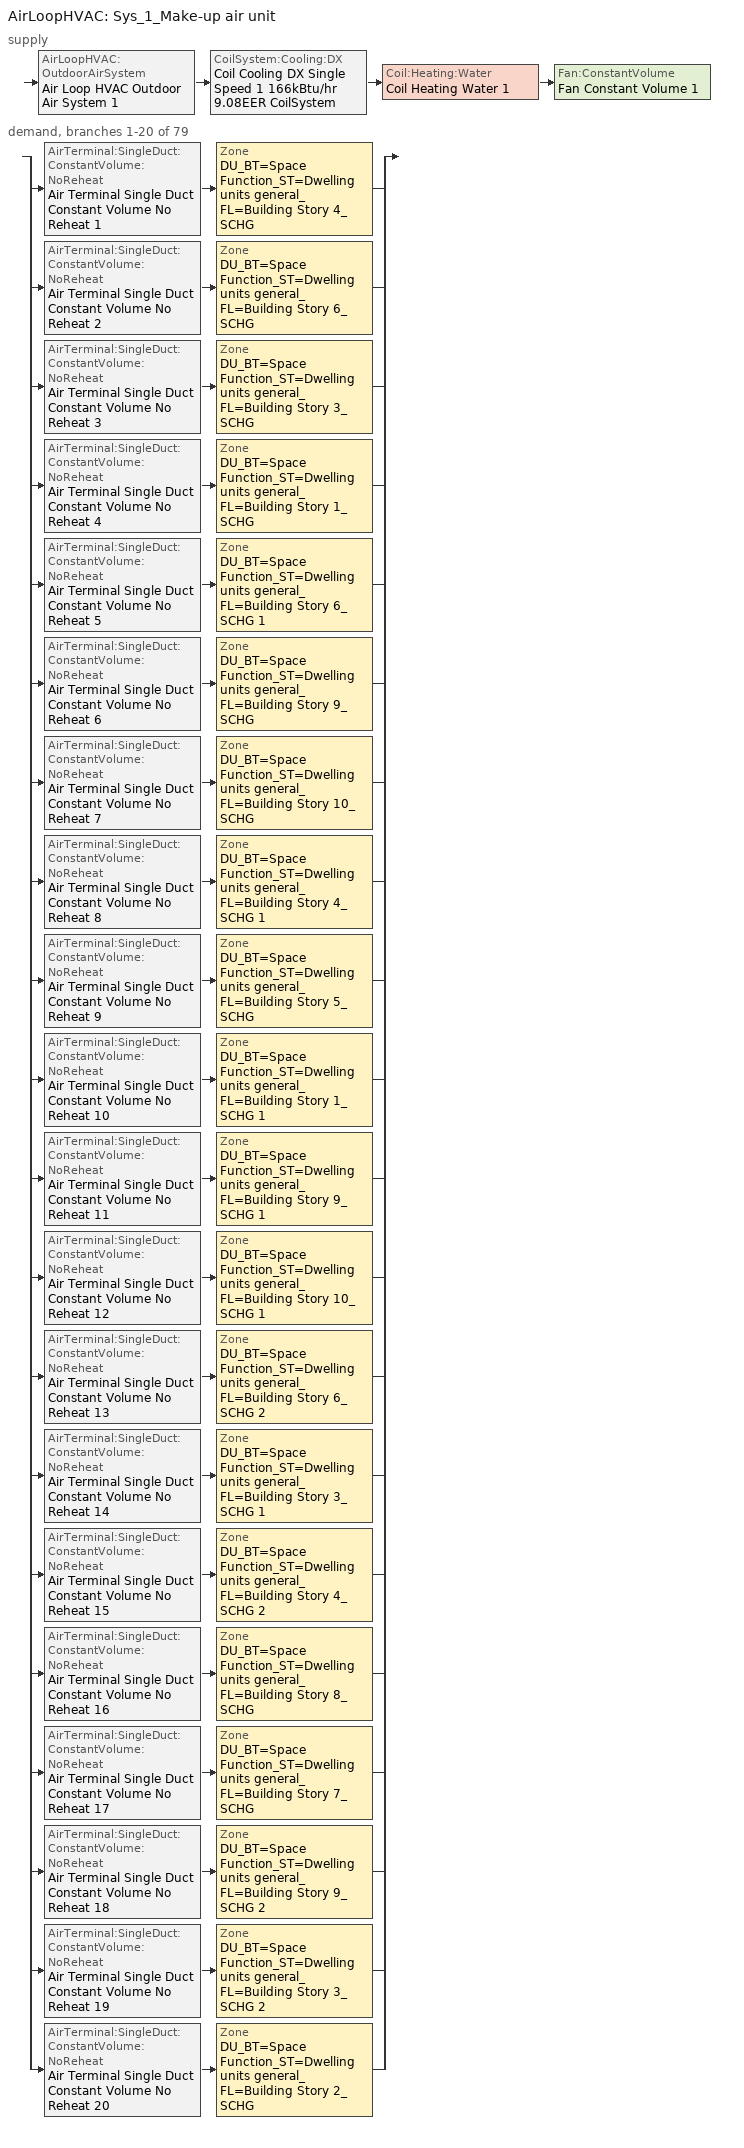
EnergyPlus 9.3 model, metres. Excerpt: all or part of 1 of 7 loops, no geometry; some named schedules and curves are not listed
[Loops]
AirLoopHVAC 'Sys_1_Make-up air unit'
 supply: AirLoopHVAC:OutdoorAirSystem 'Air Loop HVAC Outdoor Air System 1' > CoilSystem:Cooling:DX 'Coil Cooling DX Single Speed 1 166kBtu/hr 9.08EER CoilSystem' > Coil:Heating:Water 'Coil Heating Water 1' > Fan:ConstantVolume 'Fan Constant Volume 1'
 demand, branches 1-20 of 79: split
  | AirTerminal:SingleDuct:ConstantVolume:NoReheat 'Air Terminal Single Duct Constant Volume No Reheat 1' > Zone 'DU_BT=Space Function_ST=Dwelling units general_FL=Building Story 4_SCHG'
  | AirTerminal:SingleDuct:ConstantVolume:NoReheat 'Air Terminal Single Duct Constant Volume No Reheat 2' > Zone 'DU_BT=Space Function_ST=Dwelling units general_FL=Building Story 6_SCHG'
  | AirTerminal:SingleDuct:ConstantVolume:NoReheat 'Air Terminal Single Duct Constant Volume No Reheat 3' > Zone 'DU_BT=Space Function_ST=Dwelling units general_FL=Building Story 3_SCHG'
  | AirTerminal:SingleDuct:ConstantVolume:NoReheat 'Air Terminal Single Duct Constant Volume No Reheat 4' > Zone 'DU_BT=Space Function_ST=Dwelling units general_FL=Building Story 1_SCHG'
  | AirTerminal:SingleDuct:ConstantVolume:NoReheat 'Air Terminal Single Duct Constant Volume No Reheat 5' > Zone 'DU_BT=Space Function_ST=Dwelling units general_FL=Building Story 6_SCHG 1'
  | AirTerminal:SingleDuct:ConstantVolume:NoReheat 'Air Terminal Single Duct Constant Volume No Reheat 6' > Zone 'DU_BT=Space Function_ST=Dwelling units general_FL=Building Story 9_SCHG'
  | AirTerminal:SingleDuct:ConstantVolume:NoReheat 'Air Terminal Single Duct Constant Volume No Reheat 7' > Zone 'DU_BT=Space Function_ST=Dwelling units general_FL=Building Story 10_SCHG'
  | AirTerminal:SingleDuct:ConstantVolume:NoReheat 'Air Terminal Single Duct Constant Volume No Reheat 8' > Zone 'DU_BT=Space Function_ST=Dwelling units general_FL=Building Story 4_SCHG 1'
  | AirTerminal:SingleDuct:ConstantVolume:NoReheat 'Air Terminal Single Duct Constant Volume No Reheat 9' > Zone 'DU_BT=Space Function_ST=Dwelling units general_FL=Building Story 5_SCHG'
  | AirTerminal:SingleDuct:ConstantVolume:NoReheat 'Air Terminal Single Duct Constant Volume No Reheat 10' > Zone 'DU_BT=Space Function_ST=Dwelling units general_FL=Building Story 1_SCHG 1'
  | AirTerminal:SingleDuct:ConstantVolume:NoReheat 'Air Terminal Single Duct Constant Volume No Reheat 11' > Zone 'DU_BT=Space Function_ST=Dwelling units general_FL=Building Story 9_SCHG 1'
  | AirTerminal:SingleDuct:ConstantVolume:NoReheat 'Air Terminal Single Duct Constant Volume No Reheat 12' > Zone 'DU_BT=Space Function_ST=Dwelling units general_FL=Building Story 10_SCHG 1'
  | AirTerminal:SingleDuct:ConstantVolume:NoReheat 'Air Terminal Single Duct Constant Volume No Reheat 13' > Zone 'DU_BT=Space Function_ST=Dwelling units general_FL=Building Story 6_SCHG 2'
  | AirTerminal:SingleDuct:ConstantVolume:NoReheat 'Air Terminal Single Duct Constant Volume No Reheat 14' > Zone 'DU_BT=Space Function_ST=Dwelling units general_FL=Building Story 3_SCHG 1'
  | AirTerminal:SingleDuct:ConstantVolume:NoReheat 'Air Terminal Single Duct Constant Volume No Reheat 15' > Zone 'DU_BT=Space Function_ST=Dwelling units general_FL=Building Story 4_SCHG 2'
  | AirTerminal:SingleDuct:ConstantVolume:NoReheat 'Air Terminal Single Duct Constant Volume No Reheat 16' > Zone 'DU_BT=Space Function_ST=Dwelling units general_FL=Building Story 8_SCHG'
  | AirTerminal:SingleDuct:ConstantVolume:NoReheat 'Air Terminal Single Duct Constant Volume No Reheat 17' > Zone 'DU_BT=Space Function_ST=Dwelling units general_FL=Building Story 7_SCHG'
  | AirTerminal:SingleDuct:ConstantVolume:NoReheat 'Air Terminal Single Duct Constant Volume No Reheat 18' > Zone 'DU_BT=Space Function_ST=Dwelling units general_FL=Building Story 9_SCHG 2'
  | AirTerminal:SingleDuct:ConstantVolume:NoReheat 'Air Terminal Single Duct Constant Volume No Reheat 19' > Zone 'DU_BT=Space Function_ST=Dwelling units general_FL=Building Story 3_SCHG 2'
  | AirTerminal:SingleDuct:ConstantVolume:NoReheat 'Air Terminal Single Duct Constant Volume No Reheat 20' > Zone 'DU_BT=Space Function_ST=Dwelling units general_FL=Building Story 2_SCHG'
[ZoneControl:Thermostat]
Name | Zone or ZoneList | Control Type Schedule | Control 1
DU_BT=Space Function_ST=Dwelling units general_FL=Building Story 10_SCHG Thermostat | DU_BT=Space Function_ST=Dwelling units general_FL=Building Story 10_SCHG | DU_BT=Space Function_ST=Dwelling units general_FL=Building Story 10_SCHG Thermostat Schedule | Space Function Dwelling units general Thermostat 165
DU_BT=Space Function_ST=Dwelling units general_FL=Building Story 10_SCHG 1 Thermostat | DU_BT=Space Function_ST=Dwelling units general_FL=Building Story 10_SCHG 1 | DU_BT=Space Function_ST=Dwelling units general_FL=Building Story 10_SCHG 1 Thermostat Schedule | Space Function Dwelling units general Thermostat 170
DU_BT=Space Function_ST=Dwelling units general_FL=Building Story 1_SCHG Thermostat | DU_BT=Space Function_ST=Dwelling units general_FL=Building Story 1_SCHG | DU_BT=Space Function_ST=Dwelling units general_FL=Building Story 1_SCHG Thermostat Schedule | Space Function Dwelling units general Thermostat 162
DU_BT=Space Function_ST=Dwelling units general_FL=Building Story 1_SCHG 1 Thermostat | DU_BT=Space Function_ST=Dwelling units general_FL=Building Story 1_SCHG 1 | DU_BT=Space Function_ST=Dwelling units general_FL=Building Story 1_SCHG 1 Thermostat Schedule | Space Function Dwelling units general Thermostat 168
DU_BT=Space Function_ST=Dwelling units general_FL=Building Story 2_SCHG Thermostat | DU_BT=Space Function_ST=Dwelling units general_FL=Building Story 2_SCHG | DU_BT=Space Function_ST=Dwelling units general_FL=Building Story 2_SCHG Thermostat Schedule | Space Function Dwelling units general Thermostat 178
DU_BT=Space Function_ST=Dwelling units general_FL=Building Story 3_SCHG Thermostat | DU_BT=Space Function_ST=Dwelling units general_FL=Building Story 3_SCHG | DU_BT=Space Function_ST=Dwelling units general_FL=Building Story 3_SCHG Thermostat Schedule | Space Function Dwelling units general Thermostat 161
DU_BT=Space Function_ST=Dwelling units general_FL=Building Story 3_SCHG 1 Thermostat | DU_BT=Space Function_ST=Dwelling units general_FL=Building Story 3_SCHG 1 | DU_BT=Space Function_ST=Dwelling units general_FL=Building Story 3_SCHG 1 Thermostat Schedule | Space Function Dwelling units general Thermostat 172
DU_BT=Space Function_ST=Dwelling units general_FL=Building Story 3_SCHG 2 Thermostat | DU_BT=Space Function_ST=Dwelling units general_FL=Building Story 3_SCHG 2 | DU_BT=Space Function_ST=Dwelling units general_FL=Building Story 3_SCHG 2 Thermostat Schedule | Space Function Dwelling units general Thermostat 177
DU_BT=Space Function_ST=Dwelling units general_FL=Building Story 4_SCHG Thermostat | DU_BT=Space Function_ST=Dwelling units general_FL=Building Story 4_SCHG | DU_BT=Space Function_ST=Dwelling units general_FL=Building Story 4_SCHG Thermostat Schedule | Space Function Dwelling units general Thermostat 159
DU_BT=Space Function_ST=Dwelling units general_FL=Building Story 4_SCHG 1 Thermostat | DU_BT=Space Function_ST=Dwelling units general_FL=Building Story 4_SCHG 1 | DU_BT=Space Function_ST=Dwelling units general_FL=Building Story 4_SCHG 1 Thermostat Schedule | Space Function Dwelling units general Thermostat 166
DU_BT=Space Function_ST=Dwelling units general_FL=Building Story 4_SCHG 2 Thermostat | DU_BT=Space Function_ST=Dwelling units general_FL=Building Story 4_SCHG 2 | DU_BT=Space Function_ST=Dwelling units general_FL=Building Story 4_SCHG 2 Thermostat Schedule | Space Function Dwelling units general Thermostat 173
DU_BT=Space Function_ST=Dwelling units general_FL=Building Story 5_SCHG Thermostat | DU_BT=Space Function_ST=Dwelling units general_FL=Building Story 5_SCHG | DU_BT=Space Function_ST=Dwelling units general_FL=Building Story 5_SCHG Thermostat Schedule | Space Function Dwelling units general Thermostat 167
DU_BT=Space Function_ST=Dwelling units general_FL=Building Story 6_SCHG Thermostat | DU_BT=Space Function_ST=Dwelling units general_FL=Building Story 6_SCHG | DU_BT=Space Function_ST=Dwelling units general_FL=Building Story 6_SCHG Thermostat Schedule | Space Function Dwelling units general Thermostat 160
DU_BT=Space Function_ST=Dwelling units general_FL=Building Story 6_SCHG 1 Thermostat | DU_BT=Space Function_ST=Dwelling units general_FL=Building Story 6_SCHG 1 | DU_BT=Space Function_ST=Dwelling units general_FL=Building Story 6_SCHG 1 Thermostat Schedule | Space Function Dwelling units general Thermostat 163
DU_BT=Space Function_ST=Dwelling units general_FL=Building Story 6_SCHG 2 Thermostat | DU_BT=Space Function_ST=Dwelling units general_FL=Building Story 6_SCHG 2 | DU_BT=Space Function_ST=Dwelling units general_FL=Building Story 6_SCHG 2 Thermostat Schedule | Space Function Dwelling units general Thermostat 171
DU_BT=Space Function_ST=Dwelling units general_FL=Building Story 7_SCHG Thermostat | DU_BT=Space Function_ST=Dwelling units general_FL=Building Story 7_SCHG | DU_BT=Space Function_ST=Dwelling units general_FL=Building Story 7_SCHG Thermostat Schedule | Space Function Dwelling units general Thermostat 175
DU_BT=Space Function_ST=Dwelling units general_FL=Building Story 8_SCHG Thermostat | DU_BT=Space Function_ST=Dwelling units general_FL=Building Story 8_SCHG | DU_BT=Space Function_ST=Dwelling units general_FL=Building Story 8_SCHG Thermostat Schedule | Space Function Dwelling units general Thermostat 174
DU_BT=Space Function_ST=Dwelling units general_FL=Building Story 9_SCHG Thermostat | DU_BT=Space Function_ST=Dwelling units general_FL=Building Story 9_SCHG | DU_BT=Space Function_ST=Dwelling units general_FL=Building Story 9_SCHG Thermostat Schedule | Space Function Dwelling units general Thermostat 164
DU_BT=Space Function_ST=Dwelling units general_FL=Building Story 9_SCHG 1 Thermostat | DU_BT=Space Function_ST=Dwelling units general_FL=Building Story 9_SCHG 1 | DU_BT=Space Function_ST=Dwelling units general_FL=Building Story 9_SCHG 1 Thermostat Schedule | Space Function Dwelling units general Thermostat 169
DU_BT=Space Function_ST=Dwelling units general_FL=Building Story 9_SCHG 2 Thermostat | DU_BT=Space Function_ST=Dwelling units general_FL=Building Story 9_SCHG 2 | DU_BT=Space Function_ST=Dwelling units general_FL=Building Story 9_SCHG 2 Thermostat Schedule | Space Function Dwelling units general Thermostat 176
[ThermostatSetpoint:DualSetpoint] Heating Setpoint Temperature Schedule=NECB-G-Thermostat Setpoint-Heating; Cooling Setpoint Temperature Schedule=NECB-G-Thermostat Setpoint-Cooling
Space Function Dwelling units general Thermostat 165; Space Function Dwelling units general Thermostat 170; Space Function Dwelling units general Thermostat 162; Space Function Dwelling units general Thermostat 168; Space Function Dwelling units general Thermostat 178; Space Function Dwelling units general Thermostat 161; Space Function Dwelling units general Thermostat 172; Space Function Dwelling units general Thermostat 177; Space Function Dwelling units general Thermostat 159; Space Function Dwelling units general Thermostat 166; Space Function Dwelling units general Thermostat 173; Space Function Dwelling units general Thermostat 167; Space Function Dwelling units general Thermostat 160; Space Function Dwelling units general Thermostat 163; Space Function Dwelling units general Thermostat 171; Space Function Dwelling units general Thermostat 175; Space Function Dwelling units general Thermostat 174; Space Function Dwelling units general Thermostat 164; Space Function Dwelling units general Thermostat 169; Space Function Dwelling units general Thermostat 176
[Coil:Heating:Water]
Coil Heating Water 1: Availability Schedule=Always On Discrete; U-Factor Times Area Value {W/K}=Autosize; Maximum Water Flow Rate {m3/s}=Autosize; Performance Input Method=UFactorTimesAreaAndDesignWaterFlowRate; Rated Capacity {W}=Autosize; Rated Inlet Water Temperature {C}=82.2; Rated Inlet Air Temperature {C}=16.6; Rated Outlet Water Temperature {C}=71.1; Rated Outlet Air Temperature {C}=32.2; Rated Ratio for Air and Water Convection=0.5
[Zone equipment]
DU_BT=Space Function_ST=Dwelling units general_FL=Building Story 10_SCHG: DU_BT=Space Function_ST=Dwelling units general_FL=Building Story 10_SCHG PTAC, Zone HVAC Baseboard Convective Water 7, Air Terminal Single Duct Constant Volume No Reheat 7
DU_BT=Space Function_ST=Dwelling units general_FL=Building Story 10_SCHG 1: DU_BT=Space Function_ST=Dwelling units general_FL=Building Story 10_SCHG 1 PTAC, Zone HVAC Baseboard Convective Water 12, Air Terminal Single Duct Constant Volume No Reheat 12
DU_BT=Space Function_ST=Dwelling units general_FL=Building Story 1_SCHG: DU_BT=Space Function_ST=Dwelling units general_FL=Building Story 1_SCHG PTAC, Zone HVAC Baseboard Convective Water 4, Air Terminal Single Duct Constant Volume No Reheat 4
DU_BT=Space Function_ST=Dwelling units general_FL=Building Story 1_SCHG 1: DU_BT=Space Function_ST=Dwelling units general_FL=Building Story 1_SCHG 1 PTAC, Zone HVAC Baseboard Convective Water 10, Air Terminal Single Duct Constant Volume No Reheat 10
DU_BT=Space Function_ST=Dwelling units general_FL=Building Story 2_SCHG: DU_BT=Space Function_ST=Dwelling units general_FL=Building Story 2_SCHG PTAC, Zone HVAC Baseboard Convective Water 20, Air Terminal Single Duct Constant Volume No Reheat 20
DU_BT=Space Function_ST=Dwelling units general_FL=Building Story 3_SCHG: DU_BT=Space Function_ST=Dwelling units general_FL=Building Story 3_SCHG PTAC, Zone HVAC Baseboard Convective Water 3, Air Terminal Single Duct Constant Volume No Reheat 3
DU_BT=Space Function_ST=Dwelling units general_FL=Building Story 3_SCHG 1: DU_BT=Space Function_ST=Dwelling units general_FL=Building Story 3_SCHG 1 PTAC, Zone HVAC Baseboard Convective Water 14, Air Terminal Single Duct Constant Volume No Reheat 14
DU_BT=Space Function_ST=Dwelling units general_FL=Building Story 3_SCHG 2: DU_BT=Space Function_ST=Dwelling units general_FL=Building Story 3_SCHG 2 PTAC, Zone HVAC Baseboard Convective Water 19, Air Terminal Single Duct Constant Volume No Reheat 19
DU_BT=Space Function_ST=Dwelling units general_FL=Building Story 4_SCHG: DU_BT=Space Function_ST=Dwelling units general_FL=Building Story 4_SCHG PTAC, Zone HVAC Baseboard Convective Water 1, Air Terminal Single Duct Constant Volume No Reheat 1
DU_BT=Space Function_ST=Dwelling units general_FL=Building Story 4_SCHG 1: DU_BT=Space Function_ST=Dwelling units general_FL=Building Story 4_SCHG 1 PTAC, Zone HVAC Baseboard Convective Water 8, Air Terminal Single Duct Constant Volume No Reheat 8
DU_BT=Space Function_ST=Dwelling units general_FL=Building Story 4_SCHG 2: DU_BT=Space Function_ST=Dwelling units general_FL=Building Story 4_SCHG 2 PTAC, Zone HVAC Baseboard Convective Water 15, Air Terminal Single Duct Constant Volume No Reheat 15
DU_BT=Space Function_ST=Dwelling units general_FL=Building Story 5_SCHG: DU_BT=Space Function_ST=Dwelling units general_FL=Building Story 5_SCHG PTAC, Zone HVAC Baseboard Convective Water 9, Air Terminal Single Duct Constant Volume No Reheat 9
DU_BT=Space Function_ST=Dwelling units general_FL=Building Story 6_SCHG: DU_BT=Space Function_ST=Dwelling units general_FL=Building Story 6_SCHG PTAC, Zone HVAC Baseboard Convective Water 2, Air Terminal Single Duct Constant Volume No Reheat 2
DU_BT=Space Function_ST=Dwelling units general_FL=Building Story 6_SCHG 1: DU_BT=Space Function_ST=Dwelling units general_FL=Building Story 6_SCHG 1 PTAC, Zone HVAC Baseboard Convective Water 5, Air Terminal Single Duct Constant Volume No Reheat 5
DU_BT=Space Function_ST=Dwelling units general_FL=Building Story 6_SCHG 2: DU_BT=Space Function_ST=Dwelling units general_FL=Building Story 6_SCHG 2 PTAC, Zone HVAC Baseboard Convective Water 13, Air Terminal Single Duct Constant Volume No Reheat 13
DU_BT=Space Function_ST=Dwelling units general_FL=Building Story 7_SCHG: DU_BT=Space Function_ST=Dwelling units general_FL=Building Story 7_SCHG PTAC, Zone HVAC Baseboard Convective Water 17, Air Terminal Single Duct Constant Volume No Reheat 17
DU_BT=Space Function_ST=Dwelling units general_FL=Building Story 8_SCHG: DU_BT=Space Function_ST=Dwelling units general_FL=Building Story 8_SCHG PTAC, Zone HVAC Baseboard Convective Water 16, Air Terminal Single Duct Constant Volume No Reheat 16
DU_BT=Space Function_ST=Dwelling units general_FL=Building Story 9_SCHG: DU_BT=Space Function_ST=Dwelling units general_FL=Building Story 9_SCHG PTAC, Zone HVAC Baseboard Convective Water 6, Air Terminal Single Duct Constant Volume No Reheat 6
DU_BT=Space Function_ST=Dwelling units general_FL=Building Story 9_SCHG 1: DU_BT=Space Function_ST=Dwelling units general_FL=Building Story 9_SCHG 1 PTAC, Zone HVAC Baseboard Convective Water 11, Air Terminal Single Duct Constant Volume No Reheat 11
DU_BT=Space Function_ST=Dwelling units general_FL=Building Story 9_SCHG 2: DU_BT=Space Function_ST=Dwelling units general_FL=Building Story 9_SCHG 2 PTAC, Zone HVAC Baseboard Convective Water 18, Air Terminal Single Duct Constant Volume No Reheat 18
[Sizing:Zone] Zone Cooling Design Supply Air Temperature Input Method=SupplyAirTemperature; Zone Cooling Design Supply Air Temperature {C}=13; Zone Cooling Design Supply Air Temperature Difference {deltaC}=11.11; Zone Heating Design Supply Air Temperature Input Method=SupplyAirTemperature; Zone Heating Design Supply Air Temperature {C}=43; Zone Heating Design Supply Air Temperature Difference {deltaC}=11.11; Zone Cooling Design Supply Air Humidity Ratio {kgWater/kgDryAir}=0.0085; Zone Heating Design Supply Air Humidity Ratio {kgWater/kgDryAir}=0.008; Design Specification Outdoor Air Object=Space Function Dwelling units general Ventilation; Zone Heating Sizing Factor=1.3; Zone Cooling Sizing Factor=1.1; Cooling Design Air Flow Method=DesignDay; Cooling Design Air Flow Rate {m3/s}=0; Cooling Minimum Air Flow per Zone Floor Area {m3/s-m2}=0.000762; Cooling Minimum Air Flow {m3/s}=0; Cooling Minimum Air Flow Fraction=0; Heating Design Air Flow Method=DesignDay; Heating Design Air Flow Rate {m3/s}=0; Heating Maximum Air Flow per Zone Floor Area {m3/s-m2}=0.002032; Heating Maximum Air Flow {m3/s}=0.141576; Heating Maximum Air Flow Fraction=0.3; Account for Dedicated Outdoor Air System=No
DU_BT=Space Function_ST=Dwelling units general_FL=Building Story 10_SCHG; DU_BT=Space Function_ST=Dwelling units general_FL=Building Story 10_SCHG 1; DU_BT=Space Function_ST=Dwelling units general_FL=Building Story 1_SCHG; DU_BT=Space Function_ST=Dwelling units general_FL=Building Story 1_SCHG 1; DU_BT=Space Function_ST=Dwelling units general_FL=Building Story 2_SCHG; DU_BT=Space Function_ST=Dwelling units general_FL=Building Story 3_SCHG; DU_BT=Space Function_ST=Dwelling units general_FL=Building Story 3_SCHG 1; DU_BT=Space Function_ST=Dwelling units general_FL=Building Story 3_SCHG 2; DU_BT=Space Function_ST=Dwelling units general_FL=Building Story 4_SCHG; DU_BT=Space Function_ST=Dwelling units general_FL=Building Story 4_SCHG 1; DU_BT=Space Function_ST=Dwelling units general_FL=Building Story 4_SCHG 2; DU_BT=Space Function_ST=Dwelling units general_FL=Building Story 5_SCHG; DU_BT=Space Function_ST=Dwelling units general_FL=Building Story 6_SCHG; DU_BT=Space Function_ST=Dwelling units general_FL=Building Story 6_SCHG 1; DU_BT=Space Function_ST=Dwelling units general_FL=Building Story 6_SCHG 2; DU_BT=Space Function_ST=Dwelling units general_FL=Building Story 7_SCHG; DU_BT=Space Function_ST=Dwelling units general_FL=Building Story 8_SCHG; DU_BT=Space Function_ST=Dwelling units general_FL=Building Story 9_SCHG; DU_BT=Space Function_ST=Dwelling units general_FL=Building Story 9_SCHG 1; DU_BT=Space Function_ST=Dwelling units general_FL=Building Story 9_SCHG 2
[Controller:MechanicalVentilation]
Controller Mechanical Ventilation 1: Availability Schedule=Sys_1_Make-up air unit Occ Sch; Demand Controlled Ventilation=No; System Outdoor Air Method=ZoneSum; Zone or ZoneList Name 1=DU_BT=Space Function_ST=Dwelling units general_FL=Building Story 10_SCHG; Design Specification Outdoor Air Object Name 1=Space Function Dwelling units general Ventilation; Zone or ZoneList Name 2=DU_BT=Space Function_ST=Dwelling units general_FL=Building Story 10_SCHG 1; Design Specification Outdoor Air Object Name 2=Space Function Dwelling units general Ventilation; Zone or ZoneList Name 3=DU_BT=Space Function_ST=Dwelling units general_FL=Building Story 10_SCHG 2; Design Specification Outdoor Air Object Name 3=Space Function Dwelling units general Ventilation; Zone or ZoneList Name 4=DU_BT=Space Function_ST=Dwelling units general_FL=Building Story 10_SCHG 3; Design Specification Outdoor Air Object Name 4=Space Function Dwelling units general Ventilation; Zone or ZoneList Name 5=DU_BT=Space Function_ST=Dwelling units general_FL=Building Story 10_SCHG 4; Design Specification Outdoor Air Object Name 5=Space Function Dwelling units general Ventilation; Zone or ZoneList Name 6=DU_BT=Space Function_ST=Dwelling units general_FL=Building Story 10_SCHG 5; Design Specification Outdoor Air Object Name 6=Space Function Dwelling units general Ventilation; Zone or ZoneList Name 7=DU_BT=Space Function_ST=Dwelling units general_FL=Building Story 10_SCHG 6; Design Specification Outdoor Air Object Name 7=Space Function Dwelling units general Ventilation; Zone or ZoneList Name 8=DU_BT=Space Function_ST=Dwelling units general_FL=Building Story 10_SCHG 7; Design Specification Outdoor Air Object Name 8=Space Function Dwelling units general Ventilation; Zone or ZoneList Name 9=DU_BT=Space Function_ST=Dwelling units general_FL=Building Story 1_SCHG; Design Specification Outdoor Air Object Name 9=Space Function Dwelling units general Ventilation; Zone or ZoneList Name 10=DU_BT=Space Function_ST=Dwelling units general_FL=Building Story 1_SCHG 1; Design Specification Outdoor Air Object Name 10=Space Function Dwelling units general Ventilation; Zone or ZoneList Name 11=DU_BT=Space Function_ST=Dwelling units general_FL=Building Story 1_SCHG 2; Design Specification Outdoor Air Object Name 11=Space Function Dwelling units general Ventilation; Zone or ZoneList Name 12=DU_BT=Space Function_ST=Dwelling units general_FL=Building Story 1_SCHG 3; Design Specification Outdoor Air Object Name 12=Space Function Dwelling units general Ventilation; Zone or ZoneList Name 13=DU_BT=Space Function_ST=Dwelling units general_FL=Building Story 1_SCHG 4; Design Specification Outdoor Air Object Name 13=Space Function Dwelling units general Ventilation; Zone or ZoneList Name 14=DU_BT=Space Function_ST=Dwelling units general_FL=Building Story 1_SCHG 5; Design Specification Outdoor Air Object Name 14=Space Function Dwelling units general Ventilation; Zone or ZoneList Name 15=DU_BT=Space Function_ST=Dwelling units general_FL=Building Story 1_SCHG 6; Design Specification Outdoor Air Object Name 15=Space Function Dwelling units general Ventilation; Zone or ZoneList Name 16=DU_BT=Space Function_ST=Dwelling units general_FL=Building Story 2_SCHG; Design Specification Outdoor Air Object Name 16=Space Function Dwelling units general Ventilation; Zone or ZoneList Name 17=DU_BT=Space Function_ST=Dwelling units general_FL=Building Story 2_SCHG 1; Design Specification Outdoor Air Object Name 17=Space Function Dwelling units general Ventilation; Zone or ZoneList Name 18=DU_BT=Space Function_ST=Dwelling units general_FL=Building Story 2_SCHG 2; Design Specification Outdoor Air Object Name 18=Space Function Dwelling units general Ventilation; Zone or ZoneList Name 19=DU_BT=Space Function_ST=Dwelling units general_FL=Building Story 2_SCHG 3; Design Specification Outdoor Air Object Name 19=Space Function Dwelling units general Ventilation; Zone or ZoneList Name 20=DU_BT=Space Function_ST=Dwelling units general_FL=Building Story 2_SCHG 4; Design Specification Outdoor Air Object Name 20=Space Function Dwelling units general Ventilation; Zone or ZoneList Name 21=DU_BT=Space Function_ST=Dwelling units general_FL=Building Story 2_SCHG 5; Design Specification Outdoor Air Object Name 21=Space Function Dwelling units general Ventilation; Zone or ZoneList Name 22=DU_BT=Space Function_ST=Dwelling units general_FL=Building Story 2_SCHG 6; Design Specification Outdoor Air Object Name 22=Space Function Dwelling units general Ventilation; Zone or ZoneList Name 23=DU_BT=Space Function_ST=Dwelling units general_FL=Building Story 2_SCHG 7; Design Specification Outdoor Air Object Name 23=Space Function Dwelling units general Ventilation; Zone or ZoneList Name 24=DU_BT=Space Function_ST=Dwelling units general_FL=Building Story 3_SCHG; Design Specification Outdoor Air Object Name 24=Space Function Dwelling units general Ventilation; Zone or ZoneList Name 25=DU_BT=Space Function_ST=Dwelling units general_FL=Building Story 3_SCHG 1; Design Specification Outdoor Air Object Name 25=Space Function Dwelling units general Ventilation; Zone or ZoneList Name 26=DU_BT=Space Function_ST=Dwelling units general_FL=Building Story 3_SCHG 2; Design Specification Outdoor Air Object Name 26=Space Function Dwelling units general Ventilation; Zone or ZoneList Name 27=DU_BT=Space Function_ST=Dwelling units general_FL=Building Story 3_SCHG 3; Design Specification Outdoor Air Object Name 27=Space Function Dwelling units general Ventilation; Zone or ZoneList Name 28=DU_BT=Space Function_ST=Dwelling units general_FL=Building Story 3_SCHG 4; Design Specification Outdoor Air Object Name 28=Space Function Dwelling units general Ventilation; Zone or ZoneList Name 29=DU_BT=Space Function_ST=Dwelling units general_FL=Building Story 3_SCHG 5; Design Specification Outdoor Air Object Name 29=Space Function Dwelling units general Ventilation; Zone or ZoneList Name 30=DU_BT=Space Function_ST=Dwelling units general_FL=Building Story 3_SCHG 6; Design Specification Outdoor Air Object Name 30=Space Function Dwelling units general Ventilation; Zone or ZoneList Name 31=DU_BT=Space Function_ST=Dwelling units general_FL=Building Story 3_SCHG 7; Design Specification Outdoor Air Object Name 31=Space Function Dwelling units general Ventilation; Zone or ZoneList Name 32=DU_BT=Space Function_ST=Dwelling units general_FL=Building Story 4_SCHG; Design Specification Outdoor Air Object Name 32=Space Function Dwelling units general Ventilation; Zone or ZoneList Name 33=DU_BT=Space Function_ST=Dwelling units general_FL=Building Story 4_SCHG 1; Design Specification Outdoor Air Object Name 33=Space Function Dwelling units general Ventilation; Zone or ZoneList Name 34=DU_BT=Space Function_ST=Dwelling units general_FL=Building Story 4_SCHG 2; Design Specification Outdoor Air Object Name 34=Space Function Dwelling units general Ventilation; Zone or ZoneList Name 35=DU_BT=Space Function_ST=Dwelling units general_FL=Building Story 4_SCHG 3; Design Specification Outdoor Air Object Name 35=Space Function Dwelling units general Ventilation; Zone or ZoneList Name 36=DU_BT=Space Function_ST=Dwelling units general_FL=Building Story 4_SCHG 4; Design Specification Outdoor Air Object Name 36=Space Function Dwelling units general Ventilation; Zone or ZoneList Name 37=DU_BT=Space Function_ST=Dwelling units general_FL=Building Story 4_SCHG 5; Design Specification Outdoor Air Object Name 37=Space Function Dwelling units general Ventilation; Zone or ZoneList Name 38=DU_BT=Space Function_ST=Dwelling units general_FL=Building Story 4_SCHG 6; Design Specification Outdoor Air Object Name 38=Space Function Dwelling units general Ventilation; Zone or ZoneList Name 39=DU_BT=Space Function_ST=Dwelling units general_FL=Building Story 4_SCHG 7; Design Specification Outdoor Air Object Name 39=Space Function Dwelling units general Ventilation; Zone or ZoneList Name 40=DU_BT=Space Function_ST=Dwelling units general_FL=Building Story 5_SCHG; Design Specification Outdoor Air Object Name 40=Space Function Dwelling units general Ventilation; Zone or ZoneList Name 41=DU_BT=Space Function_ST=Dwelling units general_FL=Building Story 5_SCHG 1; Design Specification Outdoor Air Object Name 41=Space Function Dwelling units general Ventilation; Zone or ZoneList Name 42=DU_BT=Space Function_ST=Dwelling units general_FL=Building Story 5_SCHG 2; Design Specification Outdoor Air Object Name 42=Space Function Dwelling units general Ventilation; Zone or ZoneList Name 43=DU_BT=Space Function_ST=Dwelling units general_FL=Building Story 5_SCHG 3; Design Specification Outdoor Air Object Name 43=Space Function Dwelling units general Ventilation; Zone or ZoneList Name 44=DU_BT=Space Function_ST=Dwelling units general_FL=Building Story 5_SCHG 4; Design Specification Outdoor Air Object Name 44=Space Function Dwelling units general Ventilation; Zone or ZoneList Name 45=DU_BT=Space Function_ST=Dwelling units general_FL=Building Story 5_SCHG 5; Design Specification Outdoor Air Object Name 45=Space Function Dwelling units general Ventilation; Zone or ZoneList Name 46=DU_BT=Space Function_ST=Dwelling units general_FL=Building Story 5_SCHG 6; Design Specification Outdoor Air Object Name 46=Space Function Dwelling units general Ventilation; Zone or ZoneList Name 47=DU_BT=Space Function_ST=Dwelling units general_FL=Building Story 5_SCHG 7; Design Specification Outdoor Air Object Name 47=Space Function Dwelling units general Ventilation; Zone or ZoneList Name 48=DU_BT=Space Function_ST=Dwelling units general_FL=Building Story 6_SCHG; Design Specification Outdoor Air Object Name 48=Space Function Dwelling units general Ventilation; Zone or ZoneList Name 49=DU_BT=Space Function_ST=Dwelling units general_FL=Building Story 6_SCHG 1; Design Specification Outdoor Air Object Name 49=Space Function Dwelling units general Ventilation; Zone or ZoneList Name 50=DU_BT=Space Function_ST=Dwelling units general_FL=Building Story 6_SCHG 2; Design Specification Outdoor Air Object Name 50=Space Function Dwelling units general Ventilation; Zone or ZoneList Name 51=DU_BT=Space Function_ST=Dwelling units general_FL=Building Story 6_SCHG 3; Design Specification Outdoor Air Object Name 51=Space Function Dwelling units general Ventilation; Zone or ZoneList Name 52=DU_BT=Space Function_ST=Dwelling units general_FL=Building Story 6_SCHG 4; Design Specification Outdoor Air Object Name 52=Space Function Dwelling units general Ventilation; Zone or ZoneList Name 53=DU_BT=Space Function_ST=Dwelling units general_FL=Building Story 6_SCHG 5; Design Specification Outdoor Air Object Name 53=Space Function Dwelling units general Ventilation; Zone or ZoneList Name 54=DU_BT=Space Function_ST=Dwelling units general_FL=Building Story 6_SCHG 6; Design Specification Outdoor Air Object Name 54=Space Function Dwelling units general Ventilation; Zone or ZoneList Name 55=DU_BT=Space Function_ST=Dwelling units general_FL=Building Story 6_SCHG 7; Design Specification Outdoor Air Object Name 55=Space Function Dwelling units general Ventilation; Zone or ZoneList Name 56=DU_BT=Space Function_ST=Dwelling units general_FL=Building Story 7_SCHG; Design Specification Outdoor Air Object Name 56=Space Function Dwelling units general Ventilation; Zone or ZoneList Name 57=DU_BT=Space Function_ST=Dwelling units general_FL=Building Story 7_SCHG 1; Design Specification Outdoor Air Object Name 57=Space Function Dwelling units general Ventilation; Zone or ZoneList Name 58=DU_BT=Space Function_ST=Dwelling units general_FL=Building Story 7_SCHG 2; Design Specification Outdoor Air Object Name 58=Space Function Dwelling units general Ventilation; Zone or ZoneList Name 59=DU_BT=Space Function_ST=Dwelling units general_FL=Building Story 7_SCHG 3; Design Specification Outdoor Air Object Name 59=Space Function Dwelling units general Ventilation; Zone or ZoneList Name 60=DU_BT=Space Function_ST=Dwelling units general_FL=Building Story 7_SCHG 4; Design Specification Outdoor Air Object Name 60=Space Function Dwelling units general Ventilation; Zone or ZoneList Name 61=DU_BT=Space Function_ST=Dwelling units general_FL=Building Story 7_SCHG 5; Design Specification Outdoor Air Object Name 61=Space Function Dwelling units general Ventilation; Zone or ZoneList Name 62=DU_BT=Space Function_ST=Dwelling units general_FL=Building Story 7_SCHG 6; Design Specification Outdoor Air Object Name 62=Space Function Dwelling units general Ventilation; Zone or ZoneList Name 63=DU_BT=Space Function_ST=Dwelling units general_FL=Building Story 7_SCHG 7; Design Specification Outdoor Air Object Name 63=Space Function Dwelling units general Ventilation; Zone or ZoneList Name 64=DU_BT=Space Function_ST=Dwelling units general_FL=Building Story 8_SCHG; Design Specification Outdoor Air Object Name 64=Space Function Dwelling units general Ventilation; Zone or ZoneList Name 65=DU_BT=Space Function_ST=Dwelling units general_FL=Building Story 8_SCHG 1; Design Specification Outdoor Air Object Name 65=Space Function Dwelling units general Ventilation; Zone or ZoneList Name 66=DU_BT=Space Function_ST=Dwelling units general_FL=Building Story 8_SCHG 2; Design Specification Outdoor Air Object Name 66=Space Function Dwelling units general Ventilation; Zone or ZoneList Name 67=DU_BT=Space Function_ST=Dwelling units general_FL=Building Story 8_SCHG 3; Design Specification Outdoor Air Object Name 67=Space Function Dwelling units general Ventilation; Zone or ZoneList Name 68=DU_BT=Space Function_ST=Dwelling units general_FL=Building Story 8_SCHG 4; Design Specification Outdoor Air Object Name 68=Space Function Dwelling units general Ventilation; Zone or ZoneList Name 69=DU_BT=Space Function_ST=Dwelling units general_FL=Building Story 8_SCHG 5; Design Specification Outdoor Air Object Name 69=Space Function Dwelling units general Ventilation; Zone or ZoneList Name 70=DU_BT=Space Function_ST=Dwelling units general_FL=Building Story 8_SCHG 6; Design Specification Outdoor Air Object Name 70=Space Function Dwelling units general Ventilation; Zone or ZoneList Name 71=DU_BT=Space Function_ST=Dwelling units general_FL=Building Story 8_SCHG 7; Design Specification Outdoor Air Object Name 71=Space Function Dwelling units general Ventilation; Zone or ZoneList Name 72=DU_BT=Space Function_ST=Dwelling units general_FL=Building Story 9_SCHG; Design Specification Outdoor Air Object Name 72=Space Function Dwelling units general Ventilation; Zone or ZoneList Name 73=DU_BT=Space Function_ST=Dwelling units general_FL=Building Story 9_SCHG 1; Design Specification Outdoor Air Object Name 73=Space Function Dwelling units general Ventilation; Zone or ZoneList Name 74=DU_BT=Space Function_ST=Dwelling units general_FL=Building Story 9_SCHG 2; Design Specification Outdoor Air Object Name 74=Space Function Dwelling units general Ventilation; Zone or ZoneList Name 75=DU_BT=Space Function_ST=Dwelling units general_FL=Building Story 9_SCHG 3; Design Specification Outdoor Air Object Name 75=Space Function Dwelling units general Ventilation; Zone or ZoneList Name 76=DU_BT=Space Function_ST=Dwelling units general_FL=Building Story 9_SCHG 4; Design Specification Outdoor Air Object Name 76=Space Function Dwelling units general Ventilation; Zone or ZoneList Name 77=DU_BT=Space Function_ST=Dwelling units general_FL=Building Story 9_SCHG 5; Design Specification Outdoor Air Object Name 77=Space Function Dwelling units general Ventilation; Zone or ZoneList Name 78=DU_BT=Space Function_ST=Dwelling units general_FL=Building Story 9_SCHG 6; Design Specification Outdoor Air Object Name 78=Space Function Dwelling units general Ventilation; Zone or ZoneList Name 79=DU_BT=Space Function_ST=Dwelling units general_FL=Building Story 9_SCHG 7; Design Specification Outdoor Air Object Name 79=Space Function Dwelling units general Ventilation
[DesignSpecification:OutdoorAir]
Space Function Dwelling units general Ventilation: Outdoor Air Method=Sum; Outdoor Air Flow per Person {m3/s-person}=0.00235974; Outdoor Air Flow per Zone Floor Area {m3/s-m2}=0.0003048; Outdoor Air Flow per Zone {m3/s}=0; Outdoor Air Flow Air Changes per Hour {1/hr}=0
[ZoneHVAC:PackagedTerminalAirConditioner] Availability Schedule=Always On Discrete; Cooling Supply Air Flow Rate {m3/s}=Autosize; Heating Supply Air Flow Rate {m3/s}=Autosize; No Load Supply Air Flow Rate {m3/s}=Autosize; Cooling Outdoor Air Flow Rate {m3/s}=1e-05; Heating Outdoor Air Flow Rate {m3/s}=1e-05; No Load Outdoor Air Flow Rate {m3/s}=1e-05; Fan Placement=DrawThrough
Name | Supply Air Fan | Heating Coil | Cooling Coil
DU_BT=Space Function_ST=Dwelling units general_FL=Building Story 10_SCHG PTAC | Fan Constant Volume 8 | Coil Heating Electric 7 | Coil Cooling DX Single Speed 8 7kBtu/hr 11.0EER
DU_BT=Space Function_ST=Dwelling units general_FL=Building Story 10_SCHG 1 PTAC | Fan Constant Volume 13 | Coil Heating Electric 12 | Coil Cooling DX Single Speed 13 7kBtu/hr 11.0EER
DU_BT=Space Function_ST=Dwelling units general_FL=Building Story 1_SCHG PTAC | Fan Constant Volume 5 | Coil Heating Electric 4 | Coil Cooling DX Single Speed 5 5kBtu/hr 11.0EER
DU_BT=Space Function_ST=Dwelling units general_FL=Building Story 1_SCHG 1 PTAC | Fan Constant Volume 11 | Coil Heating Electric 10 | Coil Cooling DX Single Speed 11 4kBtu/hr 11.0EER
DU_BT=Space Function_ST=Dwelling units general_FL=Building Story 2_SCHG PTAC | Fan Constant Volume 21 | Coil Heating Electric 20 | Coil Cooling DX Single Speed 21 4kBtu/hr 11.0EER
DU_BT=Space Function_ST=Dwelling units general_FL=Building Story 3_SCHG PTAC | Fan Constant Volume 4 | Coil Heating Electric 3 | Coil Cooling DX Single Speed 4 6kBtu/hr 11.0EER
DU_BT=Space Function_ST=Dwelling units general_FL=Building Story 3_SCHG 1 PTAC | Fan Constant Volume 15 | Coil Heating Electric 14 | Coil Cooling DX Single Speed 15 4kBtu/hr 11.0EER
DU_BT=Space Function_ST=Dwelling units general_FL=Building Story 3_SCHG 2 PTAC | Fan Constant Volume 20 | Coil Heating Electric 19 | Coil Cooling DX Single Speed 20 5kBtu/hr 11.0EER
DU_BT=Space Function_ST=Dwelling units general_FL=Building Story 4_SCHG PTAC | Fan Constant Volume 2 | Coil Heating Electric 1 | Coil Cooling DX Single Speed 2 5kBtu/hr 11.0EER
DU_BT=Space Function_ST=Dwelling units general_FL=Building Story 4_SCHG 1 PTAC | Fan Constant Volume 9 | Coil Heating Electric 8 | Coil Cooling DX Single Speed 9 4kBtu/hr 11.0EER
DU_BT=Space Function_ST=Dwelling units general_FL=Building Story 4_SCHG 2 PTAC | Fan Constant Volume 16 | Coil Heating Electric 15 | Coil Cooling DX Single Speed 16 5kBtu/hr 11.0EER
DU_BT=Space Function_ST=Dwelling units general_FL=Building Story 5_SCHG PTAC | Fan Constant Volume 10 | Coil Heating Electric 9 | Coil Cooling DX Single Speed 10 4kBtu/hr 11.0EER
DU_BT=Space Function_ST=Dwelling units general_FL=Building Story 6_SCHG PTAC | Fan Constant Volume 3 | Coil Heating Electric 2 | Coil Cooling DX Single Speed 3 6kBtu/hr 11.0EER
DU_BT=Space Function_ST=Dwelling units general_FL=Building Story 6_SCHG 1 PTAC | Fan Constant Volume 6 | Coil Heating Electric 5 | Coil Cooling DX Single Speed 6 5kBtu/hr 11.0EER
DU_BT=Space Function_ST=Dwelling units general_FL=Building Story 6_SCHG 2 PTAC | Fan Constant Volume 14 | Coil Heating Electric 13 | Coil Cooling DX Single Speed 14 5kBtu/hr 11.0EER
DU_BT=Space Function_ST=Dwelling units general_FL=Building Story 7_SCHG PTAC | Fan Constant Volume 18 | Coil Heating Electric 17 | Coil Cooling DX Single Speed 18 5kBtu/hr 11.0EER
DU_BT=Space Function_ST=Dwelling units general_FL=Building Story 8_SCHG PTAC | Fan Constant Volume 17 | Coil Heating Electric 16 | Coil Cooling DX Single Speed 17 4kBtu/hr 11.0EER
DU_BT=Space Function_ST=Dwelling units general_FL=Building Story 9_SCHG PTAC | Fan Constant Volume 7 | Coil Heating Electric 6 | Coil Cooling DX Single Speed 7 6kBtu/hr 11.0EER
DU_BT=Space Function_ST=Dwelling units general_FL=Building Story 9_SCHG 1 PTAC | Fan Constant Volume 12 | Coil Heating Electric 11 | Coil Cooling DX Single Speed 12 5kBtu/hr 11.0EER
DU_BT=Space Function_ST=Dwelling units general_FL=Building Story 9_SCHG 2 PTAC | Fan Constant Volume 19 | Coil Heating Electric 18 | Coil Cooling DX Single Speed 19 5kBtu/hr 11.0EER
[Fan:ConstantVolume] Maximum Flow Rate {m3/s}=AutoSize; Motor In Airstream Fraction=1
Name | Availability Schedule | Fan Total Efficiency | Pressure Rise {Pa} | Motor Efficiency
Fan Constant Volume 8; Fan Constant Volume 13; Fan Constant Volume 5; Fan Constant Volume 11; Fan Constant Volume 21; Fan Constant Volume 4; Fan Constant Volume 15; Fan Constant Volume 20; Fan Constant Volume 2; Fan Constant Volume 9; Fan Constant Volume 16; Fan Constant Volume 10; Fan Constant Volume 3; Fan Constant Volume 6; Fan Constant Volume 14; Fan Constant Volume 18; Fan Constant Volume 17; Fan Constant Volume 7; Fan Constant Volume 12; Fan Constant Volume 19 | Always On Discrete | 0.39975 | 640 | 0.615
Fan Constant Volume 1 | Sys_1_Make-up air unit Occ Sch | 0.75 | 500 | 0.85
[Coil:Heating:Electric] Availability Schedule=ON_OFF_ALWAYS_OFF; Efficiency=1; Nominal Capacity {W}=Autosize
Coil Heating Electric 7; Coil Heating Electric 12; Coil Heating Electric 4; Coil Heating Electric 10; Coil Heating Electric 20; Coil Heating Electric 3; Coil Heating Electric 14; Coil Heating Electric 19; Coil Heating Electric 1; Coil Heating Electric 8; Coil Heating Electric 15; Coil Heating Electric 9; Coil Heating Electric 2; Coil Heating Electric 5; Coil Heating Electric 13; Coil Heating Electric 17; Coil Heating Electric 16; Coil Heating Electric 6; Coil Heating Electric 11; Coil Heating Electric 18
[Coil:Cooling:DX:SingleSpeed] Availability Schedule=Always On Discrete; Gross Rated Total Cooling Capacity {W}=Autosize; Gross Rated Sensible Heat Ratio=Autosize; Rated Air Flow Rate {m3/s}=Autosize; Rated Evaporator Fan Power Per Volume Flow Rate {W/(m3/s)}=773.3; Total Cooling Capacity Function of Temperature Curve=DXCOOL-NECB2011-REF-CAPFT; Total Cooling Capacity Function of Flow Fraction Curve=DXCOOL-NECB2011-REF-CAPFFLOW; Energy Input Ratio Function of Temperature Curve=DXCOOL-NECB2011-REF-COOLEIRFT; Energy Input Ratio Function of Flow Fraction Curve=DXCOOL-NECB2011-REF-COOLEIRFFLOW; Part Load Fraction Correlation Curve=DXCOOL-NECB2011-REF-COOLPLFFPLR; Minimum Outdoor Dry-Bulb Temperature for Compressor Operation {C}=-25; Condenser Type=AirCooled; Evaporative Condenser Effectiveness=0; Evaporative Condenser Air Flow Rate {m3/s}=Autosize; Evaporative Condenser Pump Rated Power Consumption {W}=Autosize; Crankcase Heater Capacity {W}=0; Maximum Outdoor Dry-Bulb Temperature for Crankcase Heater Operation {C}=0; Basin Heater Capacity {W/K}=0; Basin Heater Setpoint Temperature {C}=10
Name | Gross Rated Cooling COP {W/W}
Coil Cooling DX Single Speed 8 7kBtu/hr 11.0EER | 3.79414
Coil Cooling DX Single Speed 13 7kBtu/hr 11.0EER; Coil Cooling DX Single Speed 5 5kBtu/hr 11.0EER; Coil Cooling DX Single Speed 11 4kBtu/hr 11.0EER; Coil Cooling DX Single Speed 21 4kBtu/hr 11.0EER; Coil Cooling DX Single Speed 4 6kBtu/hr 11.0EER; Coil Cooling DX Single Speed 15 4kBtu/hr 11.0EER; Coil Cooling DX Single Speed 20 5kBtu/hr 11.0EER; Coil Cooling DX Single Speed 2 5kBtu/hr 11.0EER; Coil Cooling DX Single Speed 9 4kBtu/hr 11.0EER; Coil Cooling DX Single Speed 16 5kBtu/hr 11.0EER; Coil Cooling DX Single Speed 10 4kBtu/hr 11.0EER; Coil Cooling DX Single Speed 3 6kBtu/hr 11.0EER; Coil Cooling DX Single Speed 6 5kBtu/hr 11.0EER; Coil Cooling DX Single Speed 14 5kBtu/hr 11.0EER; Coil Cooling DX Single Speed 18 5kBtu/hr 11.0EER; Coil Cooling DX Single Speed 17 4kBtu/hr 11.0EER; Coil Cooling DX Single Speed 7 6kBtu/hr 11.0EER; Coil Cooling DX Single Speed 12 5kBtu/hr 11.0EER; Coil Cooling DX Single Speed 19 5kBtu/hr 11.0EER | 3.80183
Coil Cooling DX Single Speed 1 166kBtu/hr 9.08EER | 5
[AirTerminal:SingleDuct:ConstantVolume:NoReheat] Availability Schedule=Always On Discrete; Maximum Air Flow Rate {m3/s}=AutoSize
Air Terminal Single Duct Constant Volume No Reheat 7; Air Terminal Single Duct Constant Volume No Reheat 12; Air Terminal Single Duct Constant Volume No Reheat 4; Air Terminal Single Duct Constant Volume No Reheat 10; Air Terminal Single Duct Constant Volume No Reheat 20; Air Terminal Single Duct Constant Volume No Reheat 3; Air Terminal Single Duct Constant Volume No Reheat 14; Air Terminal Single Duct Constant Volume No Reheat 19; Air Terminal Single Duct Constant Volume No Reheat 1; Air Terminal Single Duct Constant Volume No Reheat 8; Air Terminal Single Duct Constant Volume No Reheat 15; Air Terminal Single Duct Constant Volume No Reheat 9; Air Terminal Single Duct Constant Volume No Reheat 2; Air Terminal Single Duct Constant Volume No Reheat 5; Air Terminal Single Duct Constant Volume No Reheat 13; Air Terminal Single Duct Constant Volume No Reheat 17; Air Terminal Single Duct Constant Volume No Reheat 16; Air Terminal Single Duct Constant Volume No Reheat 6; Air Terminal Single Duct Constant Volume No Reheat 11; Air Terminal Single Duct Constant Volume No Reheat 18
[AirLoopHVAC]
Sys_1_Make-up air unit: Design Supply Air Flow Rate {m3/s}=AutoSize
[Sizing:System]
Sys_1_Make-up air unit: Type of Load to Size On=VentilationRequirement; Design Outdoor Air Flow Rate {m3/s}=Autosize; Central Heating Maximum System Air Flow Ratio=1; Preheat Design Temperature {C}=7; Preheat Design Humidity Ratio {kgWater/kgDryAir}=0.008; Precool Design Temperature {C}=13; Precool Design Humidity Ratio {kgWater/kgDryAir}=0.008; Central Cooling Design Supply Air Temperature {C}=13; Central Heating Design Supply Air Temperature {C}=43; Type of Zone Sum to Use=NonCoincident; 100% Outdoor Air in Cooling=Yes; 100% Outdoor Air in Heating=Yes; Central Cooling Design Supply Air Humidity Ratio {kgWater/kgDryAir}=0.0085; Central Heating Design Supply Air Humidity Ratio {kgWater/kgDryAir}=0.008; Cooling Supply Air Flow Rate Method=DesignDay; Cooling Supply Air Flow Rate {m3/s}=0; Cooling Supply Air Flow Rate Per Floor Area {m3/s-m2}=0.00996765; Cooling Fraction of Autosized Cooling Supply Air Flow Rate=1; Cooling Supply Air Flow Rate Per Unit Cooling Capacity {m3/s-W}=3.94755e-05; Heating Supply Air Flow Rate Method=DesignDay; Heating Supply Air Flow Rate {m3/s}=0; Heating Supply Air Flow Rate Per Floor Area {m3/s-m2}=0.00996765; Heating Fraction of Autosized Heating Supply Air Flow Rate=1; Heating Fraction of Autosized Cooling Supply Air Flow Rate=1; Heating Supply Air Flow Rate Per Unit Heating Capacity {m3/s-W}=3.15882e-05; System Outdoor Air Method=ZoneSum; Zone Maximum Outdoor Air Fraction=1; Cooling Design Capacity Method=CoolingDesignCapacity; Cooling Design Capacity {W}=Autosize; Cooling Design Capacity Per Floor Area {W/m2}=234.7; Fraction of Autosized Cooling Design Capacity=1; Heating Design Capacity Method=HeatingDesignCapacity; Heating Design Capacity {W}=Autosize; Heating Design Capacity Per Floor Area {W/m2}=157; Fraction of Autosized Heating Design Capacity=1; Central Cooling Capacity Control Method=OnOff
[Controller:WaterCoil]
Controller Water Coil 1: Control Variable=Temperature; Action=Normal; Actuator Variable=Flow; Controller Convergence Tolerance {deltaC}=0.0001; Maximum Actuated Flow {m3/s}=Autosize; Minimum Actuated Flow {m3/s}=0
[Controller:OutdoorAir]
Controller Outdoor Air 1: Minimum Outdoor Air Flow Rate {m3/s}=Autosize; Maximum Outdoor Air Flow Rate {m3/s}=Autosize; Economizer Control Type=DifferentialEnthalpy; Economizer Control Action Type=ModulateFlow; Lockout Type=NoLockout; Minimum Limit Type=FixedMinimum; Minimum Outdoor Air Schedule=Sys_1_Make-up air unit Occ Sch; Mechanical Ventilation Controller=Controller Mechanical Ventilation 1; High Humidity Control=No; Control High Indoor Humidity Based on Outdoor Humidity Ratio=Yes; Heat Recovery Bypass Control Type=BypassWhenWithinEconomizerLimits
[HeatExchanger:AirToAir:SensibleAndLatent]
Sys_1_Make-up air unit ERV: Availability Schedule=Always On Discrete; Nominal Supply Air Flow Rate {m3/s}=Autosize; Sensible Effectiveness at 100% Heating Air Flow=0.85; Latent Effectiveness at 100% Heating Air Flow=0.75; Sensible Effectiveness at 75% Heating Air Flow=0.85; Latent Effectiveness at 75% Heating Air Flow=0.75; Sensible Effectiveness at 100% Cooling Air Flow=0.85; Latent Effectiveness at 100% Cooling Air Flow=0.75; Sensible Effectiveness at 75% Cooling Air Flow=0.85; Latent Effectiveness at 75% Cooling Air Flow=0.75; Nominal Electric Power {W}=2046.98; Supply Air Outlet Temperature Control=Yes; Heat Exchanger Type=Rotary; Frost Control Type=ExhaustOnly; Threshold Temperature {C}=-23.3; Initial Defrost Time Fraction=0.167; Rate of Defrost Time Fraction Increase {1/K}=1.44; Economizer Lockout=Yes
[SetpointManager:OutdoorAirPretreat]
Setpoint Manager Outdoor Air Pretreat 1: Control Variable=Temperature; Minimum Setpoint Temperature {C}=-99; Maximum Setpoint Temperature {C}=99; Minimum Setpoint Humidity Ratio {kgWater/kgDryAir}=1e-05; Maximum Setpoint Humidity Ratio {kgWater/kgDryAir}=1
[SetpointManager:MixedAir] Control Variable=Temperature
Node 36 OS Default SPM; Node 35 OS Default SPM; Node 33 OS Default SPM
[CoilSystem:Cooling:DX]
Coil Cooling DX Single Speed 1 166kBtu/hr 9.08EER CoilSystem: Availability Schedule=Always On Discrete; Cooling Coil=Coil Cooling DX Single Speed 1 166kBtu/hr 9.08EER
[SetpointManager:Scheduled]
Setpoint Manager Scheduled 1: Control Variable=Temperature; Schedule=Makeup-Air Unit Supply Air Temp
[Schedule:Compact]
DU_BT=Space Function_ST=Dwelling units general_FL=Building Story 10_SCHG Thermostat Schedule; DU_BT=Space Function_ST=Dwelling units general_FL=Building Story 10_SCHG 1 Thermostat Schedule; DU_BT=Space Function_ST=Dwelling units general_FL=Building Story 1_SCHG Thermostat Schedule; DU_BT=Space Function_ST=Dwelling units general_FL=Building Story 1_SCHG 1 Thermostat Schedule; DU_BT=Space Function_ST=Dwelling units general_FL=Building Story 2_SCHG Thermostat Schedule; DU_BT=Space Function_ST=Dwelling units general_FL=Building Story 3_SCHG Thermostat Schedule; DU_BT=Space Function_ST=Dwelling units general_FL=Building Story 3_SCHG 1 Thermostat Schedule; DU_BT=Space Function_ST=Dwelling units general_FL=Building Story 3_SCHG 2 Thermostat Schedule; DU_BT=Space Function_ST=Dwelling units general_FL=Building Story 4_SCHG Thermostat Schedule; DU_BT=Space Function_ST=Dwelling units general_FL=Building Story 4_SCHG 1 Thermostat Schedule; DU_BT=Space Function_ST=Dwelling units general_FL=Building Story 4_SCHG 2 Thermostat Schedule; DU_BT=Space Function_ST=Dwelling units general_FL=Building Story 5_SCHG Thermostat Schedule; DU_BT=Space Function_ST=Dwelling units general_FL=Building Story 6_SCHG Thermostat Schedule; DU_BT=Space Function_ST=Dwelling units general_FL=Building Story 6_SCHG 1 Thermostat Schedule; DU_BT=Space Function_ST=Dwelling units general_FL=Building Story 6_SCHG 2 Thermostat Schedule; DU_BT=Space Function_ST=Dwelling units general_FL=Building Story 7_SCHG Thermostat Schedule; DU_BT=Space Function_ST=Dwelling units general_FL=Building Story 8_SCHG Thermostat Schedule; DU_BT=Space Function_ST=Dwelling units general_FL=Building Story 9_SCHG Thermostat Schedule; DU_BT=Space Function_ST=Dwelling units general_FL=Building Story 9_SCHG 1 Thermostat Schedule; DU_BT=Space Function_ST=Dwelling units general_FL=Building Story 9_SCHG 2 Thermostat Schedule: Through: 12/31, For: AllDays, Until: 24:00, 4
[Schedule:Year]
ON_OFF_ALWAYS_OFF: ON_OFF_ALWAYS_OFF Week Rule - Jan1-Dec31, 1, 1, 12, 31
